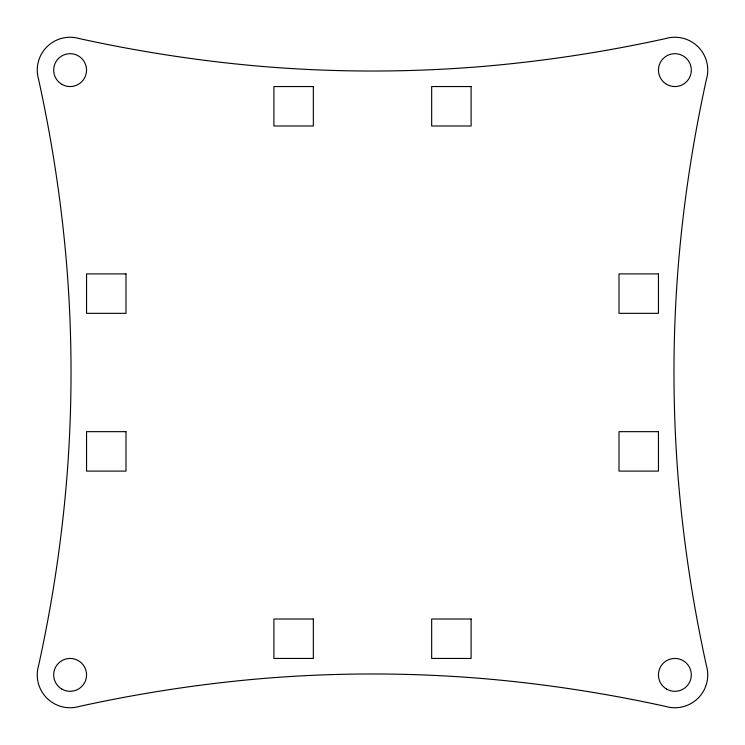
<?xml version="1.0" encoding="UTF-8"?>
<svg xmlns="http://www.w3.org/2000/svg" width="745" height="745" viewBox="0 0 745 745"><rect width="100%" height="100%" fill="white"/><g stroke="black" fill="none" stroke-linecap="round" stroke-linejoin="round"><path stroke-width="1.12" d="M66.473 482.369C61.258 543.943 51.871 605.136 38.619 665.49A32.864 32.864 0 0 0 79.51 706.381C139.864 693.129 201.057 683.742 262.631 678.527A1327.674 1327.674 0 0 1 482.369 678.527C543.943 683.742 605.136 693.129 665.49 706.381A32.864 32.864 0 0 0 706.381 665.49C693.129 605.136 683.742 543.943 678.527 482.369A1327.674 1327.674 0 0 1 678.527 262.631C683.742 201.057 693.129 139.864 706.381 79.51A32.864 32.864 0 0 0 665.49 38.619C605.136 51.871 543.943 61.258 482.369 66.473A1327.674 1327.674 0 0 1 262.631 66.473C201.057 61.258 139.864 51.871 79.51 38.619A32.864 32.864 0 0 0 38.619 79.51C51.871 139.864 61.258 201.057 66.473 262.631A1327.674 1327.674 0 0 1 66.473 482.369M313.338 86.55L273.899 86.55L273.899 125.989L313.338 125.989L313.338 86.55M471.101 86.55L431.662 86.55L431.662 125.989L471.101 125.989L471.101 86.55M125.989 273.899L86.55 273.899L86.55 313.338L125.989 313.338L125.989 273.899M658.45 273.899L619.011 273.899L619.011 313.338L658.45 313.338L658.45 273.899M125.989 431.662L86.55 431.662L86.55 471.101L125.989 471.101L125.989 431.662M658.45 431.662L619.011 431.662L619.011 471.101L658.45 471.101L658.45 431.662M313.338 619.011L273.899 619.011L273.899 658.45L313.338 658.45L313.338 619.011M471.101 619.011L431.662 619.011L431.662 658.45L471.101 658.45L471.101 619.011M665.676 83.729A16.437 16.437 0 0 0 691.276 71.287A16.437 16.437 0 0 0 667.706 55.335A16.437 16.437 0 0 0 665.676 83.729M666.663 689.116A16.437 16.437 0 0 0 691.313 674.886A16.437 16.437 0 0 0 666.663 660.647A16.437 16.437 0 0 0 666.663 689.116M61.9 689.116A16.437 16.437 0 0 0 86.55 674.886A16.437 16.437 0 0 0 61.9 660.647A16.437 16.437 0 0 0 61.9 689.116M61.9 84.353A16.437 16.437 0 0 0 86.55 70.114A16.437 16.437 0 0 0 61.9 55.884A16.437 16.437 0 0 0 61.9 84.353"/></g></svg>
